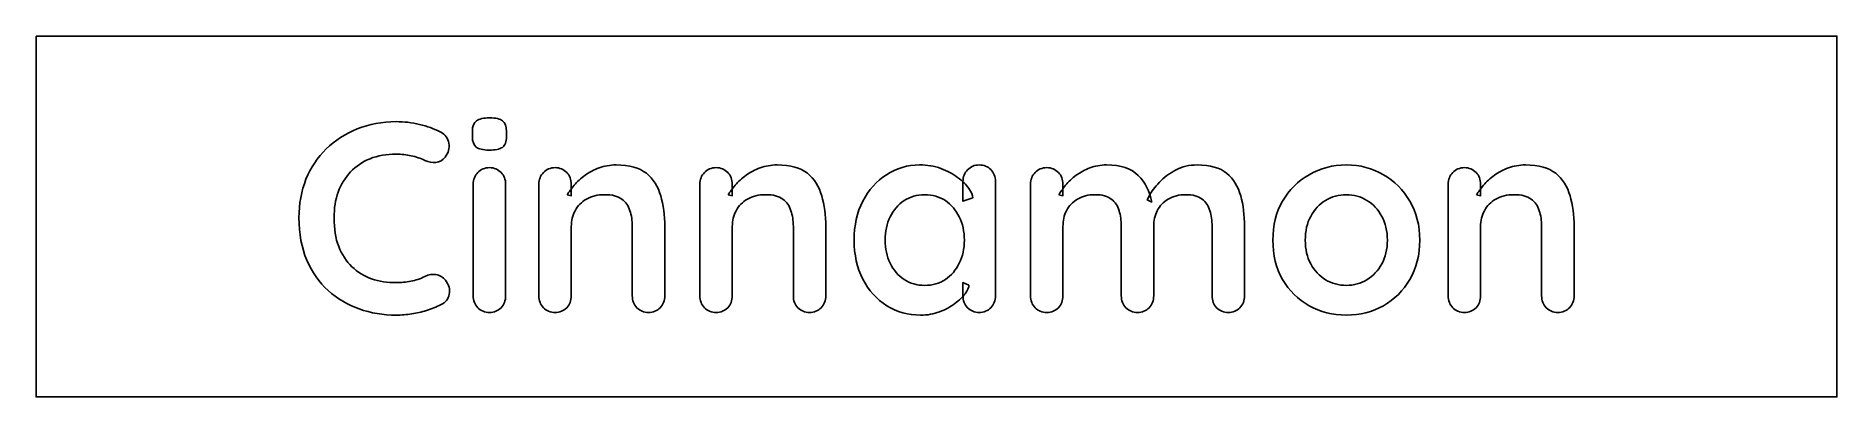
# Model space of a CAD drawing. Extents: x 0 to 265, y -1 to 52.
import ezdxf

# ---------------------------------------------------------------- set-up
doc = ezdxf.new("R2010")
doc.units = 0
doc.layers.get('0').update_dxf_attribs({"linetype": 'CONTINUOUS'})

msp = doc.modelspace()

# ---------------------------------------------------------------- linework, layer by layer
at = {"color": 7}
for points in [[(-0.000005, 52.12275), (264.57998, 52.12275), (264.57998, -0.79425), (-0.000005, -0.79425)], [(59.465308, 38.027405)], [(66.569491, 35.407997)], [(85.222854, 33.225157)], [(108.87693, 33.225157)], [(138.56357, 33.225157)], [(157.25664, 33.225157)], [(218.81277, 33.225157)], [(198.53218, 22.191893)], [(203.29474, 22.191893)], [(130.5466, 15.563997)]]:
    msp.add_lwpolyline(points, close=True, dxfattribs=at)
for points in [[(64.108835, 37.392397), (64.108835, 38.146469)], [(69.109523, 38.146469), (69.109523, 37.392397)], [(64.227899, 14.016165), (64.227899, 30.407309)], [(68.990459, 30.407309), (68.990459, 14.016165)], [(73.872086, 14.016165), (73.872086, 30.407309)], [(78.634646, 30.407309), (78.634646, 28.700725), (78.039326, 28.819789)], [(97.526158, 14.016165), (97.526158, 30.407309)], [(102.28872, 30.407309), (102.28872, 28.700725), (101.6934, 28.819789)], [(137.61106, 28.422909), (136.18229, 27.906965), (136.18229, 30.804189)], [(140.94485, 30.804189), (140.94485, 14.016165)], [(146.10431, 14.016165), (146.10431, 30.407309)], [(150.86687, 30.407309), (150.86687, 28.700725), (150.27155, 28.819789)], [(207.46201, 14.016165), (207.46201, 30.407309)], [(212.22457, 30.407309), (212.22457, 28.700725), (211.62925, 28.819789)], [(163.92422, 27.748213), (163.24953, 28.105405), (163.56703, 28.740413)], [(78.634646, 24.176293), (78.634646, 14.016165)], [(87.604134, 14.016165), (87.604134, 24.176293)], [(92.366694, 24.176293), (92.366694, 14.016165)], [(102.28872, 24.176293), (102.28872, 14.016165)], [(111.25821, 14.016165), (111.25821, 24.176293)], [(116.02077, 24.176293), (116.02077, 14.016165)], [(150.86687, 24.176293), (150.86687, 14.016165)], [(159.43948, 14.016165), (159.43948, 24.176293)], [(164.20204, 24.176293), (164.20204, 14.016165)], [(172.77465, 14.016165), (172.77465, 24.176293)], [(177.53721, 24.176293), (177.53721, 14.016165)], [(212.22457, 24.176293), (212.22457, 14.016165)], [(221.19405, 14.016165), (221.19405, 24.176293)], [(225.95661, 24.176293), (225.95661, 14.016165)], [(136.18229, 14.016165), (136.18229, 15.960877), (137.05543, 15.603685)]]:
    msp.add_lwpolyline(points, dxfattribs=at)
for points in [[(64.108835, 38.146469), (64.108835, 38.91377), (64.307275, 39.429714), (64.704155, 39.694301)], [(64.704155, 39.694301), (65.127494, 39.985346), (65.762502, 40.130869), (66.609179, 40.130869)], [(66.609179, 40.130869), (67.535232, 40.130869), (68.18347, 39.985346), (68.553891, 39.694301)], [(68.553891, 39.694301), (68.924312, 39.403256), (69.109523, 38.887312), (69.109523, 38.146469)], [(42.637596, 35.566749), (43.934071, 36.836765), (45.455444, 37.815736), (47.201716, 38.503661)], [(47.201716, 38.503661), (48.947988, 39.218045), (50.853012, 39.575237), (52.916788, 39.575237)], [(52.916788, 39.575237), (54.080969, 39.575237), (55.218692, 39.442944), (56.329956, 39.178357)], [(56.329956, 39.178357), (57.44122, 38.91377), (58.486337, 38.53012), (59.465308, 38.027405)], [(59.465308, 38.027405), (60.153233, 37.683442), (60.550113, 37.14104), (60.655948, 36.400197)], [(64.664467, 35.844565), (64.294046, 36.13561), (64.108835, 36.651554), (64.108835, 37.392397)], [(69.109523, 37.392397), (69.109523, 36.625096), (68.911083, 36.095922), (68.514203, 35.804877)], [(39.660996, 31.121693), (40.37538, 32.841506), (41.36758, 34.323192), (42.637596, 35.566749)], [(52.916788, 34.812677), (51.48802, 34.812677), (50.204775, 34.587778), (49.067052, 34.137981)], [(55.099628, 34.574549), (54.411703, 34.733301), (53.684089, 34.812677), (52.916788, 34.812677)], [(57.123716, 33.899853), (56.488708, 34.190898), (55.814012, 34.415797), (55.099628, 34.574549)], [(60.655948, 36.400197), (60.788241, 35.659354), (60.603031, 34.984658), (60.100316, 34.376109)], [(66.569491, 35.407997), (65.669896, 35.407997), (65.034888, 35.55352), (64.664467, 35.844565)], [(68.514203, 35.804877), (68.117323, 35.54029), (67.469086, 35.407997), (66.569491, 35.407997)], [(46.209516, 32.193269), (45.415756, 31.37305), (44.807207, 30.39408), (44.383868, 29.256357)], [(49.067052, 34.137981), (47.955788, 33.688184), (47.003276, 33.039946), (46.209516, 32.193269)], [(58.750924, 33.582349), (58.221751, 33.529429), (57.679348, 33.635264), (57.123716, 33.899853)], [(60.100316, 34.376109), (59.756353, 33.899853), (59.306556, 33.635266), (58.750924, 33.582349)], [(64.227899, 30.407309), (64.227899, 31.095234), (64.452798, 31.664096), (64.902595, 32.113893)], [(64.902595, 32.113893), (65.352392, 32.590149), (65.921254, 32.828277), (66.609179, 32.828277)], [(66.609179, 32.828277), (67.297104, 32.828277), (67.865966, 32.590149), (68.315763, 32.113893)], [(68.315763, 32.113893), (68.76556, 31.664096), (68.990459, 31.095234), (68.990459, 30.407309)], [(73.872086, 30.407309), (73.872086, 31.095234), (74.096985, 31.664096), (74.546782, 32.113893)], [(74.546782, 32.113893), (74.996579, 32.590149), (75.565441, 32.828277), (76.253366, 32.828277)], [(76.253366, 32.828277), (76.941291, 32.828277), (77.510153, 32.590149), (77.95995, 32.113893)], [(77.95995, 32.113893), (78.409747, 31.664096), (78.634646, 31.095234), (78.634646, 30.407309)], [(80.658734, 31.717013), (81.267283, 32.16681), (81.955209, 32.524002), (82.72251, 32.788589)], [(82.72251, 32.788589), (83.489811, 33.079634), (84.323259, 33.225157), (85.222854, 33.225157)], [(85.222854, 33.225157), (87.180795, 33.225157), (88.662481, 32.815048), (89.66791, 31.994829)], [(89.66791, 31.994829), (90.699798, 31.17461), (91.400953, 30.076576), (91.771374, 28.700725)], [(97.526158, 30.407309), (97.526158, 31.095234), (97.751057, 31.664096), (98.200854, 32.113893)], [(98.200854, 32.113893), (98.650651, 32.590149), (99.219513, 32.828277), (99.907438, 32.828277)], [(99.907438, 32.828277), (100.595366, 32.828277), (101.164227, 32.590149), (101.61402, 32.113893)], [(101.61402, 32.113893), (102.06382, 31.664096), (102.28872, 31.095234), (102.28872, 30.407309)], [(104.31281, 31.717013), (104.921357, 32.16681), (105.60928, 32.524002), (106.37658, 32.788589)], [(106.37658, 32.788589), (107.14388, 33.079634), (107.97733, 33.225157), (108.87693, 33.225157)], [(108.87693, 33.225157), (110.83487, 33.225157), (112.316553, 32.815048), (113.32198, 31.994829)], [(113.32198, 31.994829), (114.353867, 31.17461), (115.055023, 30.076576), (115.42545, 28.700725)], [(121.45805, 27.906965), (122.331183, 29.573861), (123.495363, 30.870336), (124.95059, 31.796389)], [(124.95059, 31.796389), (126.405817, 32.748901), (128.019797, 33.225157), (129.79253, 33.225157)], [(129.79253, 33.225157), (130.93025, 33.225157), (131.975367, 33.053176), (132.92788, 32.709213)], [(132.92788, 32.709213), (133.880393, 32.36525), (134.70061, 31.928682), (135.38853, 31.399509)], [(136.18229, 30.804189), (136.18229, 31.492114), (136.40719, 32.060976), (136.85699, 32.510773)], [(136.85699, 32.510773), (137.30679, 32.987029), (137.87565, 33.225157), (138.56357, 33.225157)], [(138.56357, 33.225157), (139.251497, 33.225157), (139.82036, 33.000258), (140.27016, 32.550461)], [(140.27016, 32.550461), (140.719953, 32.100664), (140.94485, 31.518573), (140.94485, 30.804189)], [(146.10431, 30.407309), (146.10431, 31.095234), (146.32921, 31.664096), (146.77901, 32.113893)], [(146.77901, 32.113893), (147.228803, 32.590149), (147.797663, 32.828277), (148.48559, 32.828277)], [(148.48559, 32.828277), (149.173517, 32.828277), (149.742377, 32.590149), (150.19217, 32.113893)], [(150.19217, 32.113893), (150.64197, 31.664096), (150.86687, 31.095234), (150.86687, 30.407309)], [(152.81158, 31.717013), (153.420133, 32.16681), (154.09483, 32.524002), (154.83567, 32.788589)], [(154.83567, 32.788589), (155.57651, 33.079634), (156.3835, 33.225157), (157.25664, 33.225157)], [(157.25664, 33.225157), (159.373333, 33.225157), (160.934393, 32.709213), (161.93982, 31.677325)], [(165.03549, 30.685125), (165.696957, 31.399509), (166.490717, 31.994829), (167.41677, 32.471085)], [(167.41677, 32.471085), (168.369277, 32.9738), (169.427623, 33.225157), (170.59181, 33.225157)], [(170.59181, 33.225157), (172.49683, 33.225157), (173.938827, 32.815048), (174.9178, 31.994829)], [(174.9178, 31.994829), (175.923227, 31.17461), (176.61115, 30.076576), (176.98157, 28.700725)], [(183.13324, 27.906965), (184.112207, 29.573861), (185.40868, 30.870336), (187.02266, 31.796389)], [(187.02266, 31.796389), (188.6631, 32.748901), (190.48875, 33.225157), (192.49961, 33.225157)], [(192.49961, 33.225157), (194.510463, 33.225157), (196.32288, 32.748901), (197.93686, 31.796389)], [(197.93686, 31.796389), (199.5773, 30.870336), (200.873777, 29.573861), (201.82629, 27.906965)], [(207.46201, 30.407309), (207.46201, 31.095234), (207.686907, 31.664096), (208.1367, 32.113893)], [(208.1367, 32.113893), (208.5865, 32.590149), (209.155363, 32.828277), (209.84329, 32.828277)], [(209.84329, 32.828277), (210.53121, 32.828277), (211.10007, 32.590149), (211.54987, 32.113893)], [(211.54987, 32.113893), (211.99967, 31.664096), (212.22457, 31.095234), (212.22457, 30.407309)], [(214.24865, 31.717013), (214.857203, 32.16681), (215.54513, 32.524002), (216.31243, 32.788589)], [(216.31243, 32.788589), (217.07973, 33.079634), (217.913177, 33.225157), (218.81277, 33.225157)], [(218.81277, 33.225157), (220.770717, 33.225157), (222.252403, 32.815048), (223.25783, 31.994829)], [(223.25783, 31.994829), (224.289717, 31.17461), (224.99087, 30.076576), (225.36129, 28.700725)], [(38.629108, 25.485997), (38.629108, 27.523314), (38.973071, 29.40188), (39.660996, 31.121693)], [(44.383868, 29.256357), (43.986988, 28.118634), (43.788548, 26.861848), (43.788548, 25.485997)], [(78.039326, 28.819789), (78.277454, 29.269586), (78.621417, 29.745842), (79.071214, 30.248557)], [(79.071214, 30.248557), (79.521011, 30.77773), (80.050185, 31.267216), (80.658734, 31.717013)], [(101.6934, 28.819789), (101.931527, 29.269586), (102.27549, 29.745842), (102.72529, 30.248557)], [(102.72529, 30.248557), (103.175083, 30.77773), (103.704257, 31.267216), (104.31281, 31.717013)], [(135.38853, 31.399509), (136.102917, 30.870336), (136.64532, 30.327933), (137.01574, 29.772301)], [(137.01574, 29.772301), (137.41262, 29.243128), (137.61106, 28.79333), (137.61106, 28.422909)], [(150.27155, 28.819789), (150.509677, 29.269586), (150.84041, 29.745842), (151.26375, 30.248557)], [(151.26375, 30.248557), (151.68709, 30.77773), (152.203033, 31.267216), (152.81158, 31.717013)], [(161.93982, 31.677325), (162.945253, 30.671896), (163.60672, 29.362192), (163.92422, 27.748213)], [(163.56703, 28.740413), (163.884537, 29.348962), (164.374023, 29.9972), (165.03549, 30.685125)], [(211.62925, 28.819789), (211.867377, 29.269586), (212.211337, 29.745842), (212.66113, 30.248557)], [(212.66113, 30.248557), (213.11093, 30.77773), (213.640103, 31.267216), (214.24865, 31.717013)], [(79.190278, 26.517885), (78.819857, 25.82996), (78.634646, 25.049429), (78.634646, 24.176293)], [(80.857174, 28.224469), (80.14279, 27.80113), (79.587158, 27.232269), (79.190278, 26.517885)], [(83.555958, 28.859477), (82.497611, 28.859477), (81.598017, 28.647808), (80.857174, 28.224469)], [(86.056302, 28.224469), (85.474211, 28.647808), (84.640763, 28.859477), (83.555958, 28.859477)], [(87.246942, 26.517885), (87.035273, 27.232269), (86.638393, 27.80113), (86.056302, 28.224469)], [(87.604134, 24.176293), (87.604134, 25.049429), (87.48507, 25.82996), (87.246942, 26.517885)], [(91.771374, 28.700725), (92.168254, 27.351333), (92.366694, 25.843189), (92.366694, 24.176293)], [(102.84435, 26.517885), (102.47393, 25.82996), (102.28872, 25.049429), (102.28872, 24.176293)], [(104.51125, 28.224469), (103.796863, 27.80113), (103.24123, 27.232269), (102.84435, 26.517885)], [(107.21003, 28.859477), (106.151683, 28.859477), (105.25209, 28.647808), (104.51125, 28.224469)], [(109.71037, 28.224469), (109.128283, 28.647808), (108.294837, 28.859477), (107.21003, 28.859477)], [(110.90101, 26.517885), (110.689343, 27.232269), (110.292463, 27.80113), (109.71037, 28.224469)], [(111.25821, 24.176293), (111.25821, 25.049429), (111.139143, 25.82996), (110.90101, 26.517885)], [(115.42545, 28.700725), (115.82233, 27.351333), (116.02077, 25.843189), (116.02077, 24.176293)], [(120.18803, 22.191893), (120.18803, 24.361504), (120.61137, 26.266528), (121.45805, 27.906965)], [(127.53031, 27.986341), (126.657177, 27.40425), (125.96925, 26.61049), (125.46653, 25.605061)], [(130.5466, 28.859477), (129.408873, 28.859477), (128.403443, 28.568432), (127.53031, 27.986341)], [(133.60257, 27.986341), (132.729437, 28.568432), (131.71078, 28.859477), (130.5466, 28.859477)], [(135.62666, 25.605061), (135.150407, 26.61049), (134.47571, 27.40425), (133.60257, 27.986341)], [(151.38281, 26.517885), (151.03885, 25.82996), (150.86687, 25.049429), (150.86687, 24.176293)], [(153.01002, 28.224469), (152.29564, 27.80113), (151.753237, 27.232269), (151.38281, 26.517885)], [(155.58974, 28.859477), (154.584313, 28.859477), (153.724407, 28.647808), (153.01002, 28.224469)], [(157.97102, 28.224469), (157.415387, 28.647808), (156.621627, 28.859477), (155.58974, 28.859477)], [(159.12197, 26.517885), (158.910303, 27.232269), (158.526653, 27.80113), (157.97102, 28.224469)], [(159.43948, 24.176293), (159.43948, 25.049429), (159.333643, 25.82996), (159.12197, 26.517885)], [(164.71798, 26.517885), (164.37402, 25.82996), (164.20204, 25.049429), (164.20204, 24.176293)], [(166.34519, 28.224469), (165.630803, 27.80113), (165.0884, 27.232269), (164.71798, 26.517885)], [(168.92491, 28.859477), (167.919483, 28.859477), (167.059577, 28.647808), (166.34519, 28.224469)], [(171.30619, 28.224469), (170.750557, 28.647808), (169.956797, 28.859477), (168.92491, 28.859477)], [(172.45714, 26.517885), (172.245473, 27.232269), (171.861823, 27.80113), (171.30619, 28.224469)], [(172.77465, 24.176293), (172.77465, 25.049429), (172.668813, 25.82996), (172.45714, 26.517885)], [(176.98157, 28.700725), (177.351997, 27.351333), (177.53721, 25.843189), (177.53721, 24.176293)], [(181.70447, 22.191893), (181.70447, 24.361504), (182.180727, 26.266528), (183.13324, 27.906965)], [(189.44363, 28.026029), (188.544037, 27.470397), (187.816423, 26.689866), (187.26079, 25.684437)], [(192.49961, 28.859477), (191.388343, 28.859477), (190.369683, 28.581661), (189.44363, 28.026029)], [(195.51589, 28.026029), (194.616297, 28.581661), (193.61087, 28.859477), (192.49961, 28.859477)], [(197.69873, 25.684437), (197.169557, 26.689866), (196.441943, 27.470397), (195.51589, 28.026029)], [(201.82629, 27.906965), (202.805257, 26.266528), (203.29474, 24.361504), (203.29474, 22.191893)], [(212.7802, 26.517885), (212.40978, 25.82996), (212.22457, 25.049429), (212.22457, 24.176293)], [(214.44709, 28.224469), (213.73271, 27.80113), (213.17708, 27.232269), (212.7802, 26.517885)], [(217.14588, 28.859477), (216.087533, 28.859477), (215.187937, 28.647808), (214.44709, 28.224469)], [(219.64622, 28.224469), (219.064133, 28.647808), (218.230687, 28.859477), (217.14588, 28.859477)], [(220.83686, 26.517885), (220.625193, 27.232269), (220.228313, 27.80113), (219.64622, 28.224469)], [(221.19405, 24.176293), (221.19405, 25.049429), (221.074987, 25.82996), (220.83686, 26.517885)], [(225.36129, 28.700725), (225.75817, 27.351333), (225.95661, 25.843189), (225.95661, 24.176293)], [(39.78006, 19.254981), (39.012759, 21.05417), (38.629108, 23.131176), (38.629108, 25.485997)], [(43.788548, 25.485997), (43.788548, 23.872018), (44.013447, 22.469709), (44.463244, 21.279069)], [(125.46653, 25.605061), (124.990277, 24.599632), (124.75215, 23.461909), (124.75215, 22.191893)], [(136.38073, 22.191893), (136.38073, 23.461909), (136.129373, 24.599632), (135.62666, 25.605061)], [(187.26079, 25.684437), (186.731617, 24.705466), (186.46703, 23.541285), (186.46703, 22.191893)], [(198.53218, 22.191893), (198.53218, 23.541285), (198.254363, 24.705466), (197.69873, 25.684437)], [(44.463244, 21.279069), (44.9395, 20.088429), (45.587737, 19.096229), (46.407956, 18.302469)], [(121.45805, 16.476821), (120.61137, 18.143717), (120.18803, 20.048741), (120.18803, 22.191893)], [(124.75215, 22.191893), (124.75215, 20.948336), (124.990277, 19.823842), (125.46653, 18.818413)], [(135.62666, 18.818413), (136.129373, 19.823842), (136.38073, 20.948336), (136.38073, 22.191893)], [(183.13324, 16.437133), (182.180727, 18.104029), (181.70447, 20.022282), (181.70447, 22.191893)], [(186.46703, 22.191893), (186.46703, 20.86896), (186.731617, 19.704778), (187.26079, 18.699349)], [(197.69873, 18.699349), (198.254363, 19.704778), (198.53218, 20.86896), (198.53218, 22.191893)], [(203.29474, 22.191893), (203.29474, 20.022282), (202.805257, 18.104029), (201.82629, 16.437133)], [(42.915412, 14.809925), (41.592479, 16.000565), (40.547361, 17.48225), (39.78006, 19.254981)], [(125.46653, 18.818413), (125.96925, 17.812984), (126.657177, 17.019224), (127.53031, 16.437133)], [(133.60257, 16.437133), (134.47571, 17.019224), (135.150407, 17.812984), (135.62666, 18.818413)], [(187.26079, 18.699349), (187.816423, 17.720378), (188.544037, 16.953077), (189.44363, 16.397445)], [(195.51589, 16.397445), (196.441943, 16.953077), (197.169557, 17.720378), (197.69873, 18.699349)], [(46.407956, 18.302469), (47.228175, 17.508709), (48.193916, 16.913389), (49.30518, 16.516509)], [(49.30518, 16.516509), (50.416444, 16.146088), (51.620313, 15.960877), (52.916788, 15.960877)], [(52.916788, 15.960877), (53.631172, 15.960877), (54.345556, 16.027024), (55.05994, 16.159317)], [(55.05994, 16.159317), (55.774324, 16.29161), (56.462249, 16.529738), (57.123716, 16.873701)], [(57.123716, 16.873701), (57.679348, 17.138288), (58.221751, 17.230893), (58.750924, 17.151517)], [(58.750924, 17.151517), (59.306556, 17.072141), (59.769583, 16.794325), (60.140004, 16.318069)], [(60.140004, 16.318069), (60.669177, 15.656602), (60.854388, 14.968677), (60.695636, 14.254293)], [(124.99028, 12.587397), (123.508593, 13.539909), (122.331183, 14.836384), (121.45805, 16.476821)], [(127.53031, 16.437133), (128.403443, 15.855042), (129.408873, 15.563997), (130.5466, 15.563997)], [(130.5466, 15.563997), (131.71078, 15.563997), (132.729437, 15.855042), (133.60257, 16.437133)], [(187.02266, 12.587397), (185.40868, 13.51345), (184.112207, 14.796696), (183.13324, 16.437133)], [(189.44363, 16.397445), (190.369683, 15.841813), (191.388343, 15.563997), (192.49961, 15.563997)], [(192.49961, 15.563997), (193.61087, 15.563997), (194.616297, 15.841813), (195.51589, 16.397445)], [(201.82629, 16.437133), (200.873777, 14.796696), (199.5773, 13.51345), (197.93686, 12.587397)], [(47.479532, 12.111141), (45.786177, 12.71969), (44.264804, 13.619285), (42.915412, 14.809925)], [(60.695636, 14.254293), (60.563343, 13.566368), (60.166463, 13.063653), (59.504996, 12.746149)], [(64.902595, 12.269893), (64.452798, 12.746149), (64.227899, 13.32824), (64.227899, 14.016165)], [(68.990459, 14.016165), (68.990459, 13.32824), (68.76556, 12.746149), (68.315763, 12.269893)], [(74.546782, 12.269893), (74.096985, 12.746149), (73.872086, 13.32824), (73.872086, 14.016165)], [(78.634646, 14.016165), (78.634646, 13.32824), (78.409747, 12.746149), (77.95995, 12.269893)], [(88.27883, 12.269893), (87.829033, 12.746149), (87.604134, 13.32824), (87.604134, 14.016165)], [(92.366694, 14.016165), (92.366694, 13.32824), (92.141795, 12.746149), (91.691998, 12.269893)], [(98.200854, 12.269893), (97.751057, 12.746149), (97.526158, 13.32824), (97.526158, 14.016165)], [(102.28872, 14.016165), (102.28872, 13.32824), (102.06382, 12.746149), (101.61402, 12.269893)], [(111.9329, 12.269893), (111.483107, 12.746149), (111.25821, 13.32824), (111.25821, 14.016165)], [(116.02077, 14.016165), (116.02077, 13.32824), (115.79587, 12.746149), (115.34607, 12.269893)], [(136.4998, 14.333669), (136.12938, 13.857413), (135.626663, 13.381157), (134.99165, 12.904901)], [(136.85699, 12.269893), (136.40719, 12.746149), (136.18229, 13.32824), (136.18229, 14.016165)], [(137.05543, 15.603685), (137.05543, 15.259722), (136.87022, 14.836384), (136.4998, 14.333669)], [(140.94485, 14.016165), (140.94485, 13.32824), (140.719953, 12.746149), (140.27016, 12.269893)], [(146.77901, 12.269893), (146.32921, 12.746149), (146.10431, 13.32824), (146.10431, 14.016165)], [(150.86687, 14.016165), (150.86687, 13.32824), (150.64197, 12.746149), (150.19217, 12.269893)], [(160.11417, 12.269893), (159.664377, 12.746149), (159.43948, 13.32824), (159.43948, 14.016165)], [(164.20204, 14.016165), (164.20204, 13.32824), (163.97714, 12.746149), (163.52734, 12.269893)], [(173.44934, 12.269893), (172.999547, 12.746149), (172.77465, 13.32824), (172.77465, 14.016165)], [(177.53721, 14.016165), (177.53721, 13.32824), (177.31231, 12.746149), (176.86251, 12.269893)], [(208.1367, 12.269893), (207.686907, 12.746149), (207.46201, 13.32824), (207.46201, 14.016165)], [(212.22457, 14.016165), (212.22457, 13.32824), (211.99967, 12.746149), (211.54987, 12.269893)], [(221.86875, 12.269893), (221.41895, 12.746149), (221.19405, 13.32824), (221.19405, 14.016165)], [(225.95661, 14.016165), (225.95661, 13.32824), (225.731713, 12.746149), (225.28192, 12.269893)], [(52.916788, 11.198317), (51.011764, 11.198317), (49.199345, 11.502592), (47.479532, 12.111141)], [(55.179004, 11.396757), (54.438161, 11.264464), (53.684089, 11.198317), (52.916788, 11.198317)], [(57.361844, 11.873013), (56.64746, 11.661344), (55.919847, 11.502592), (55.179004, 11.396757)], [(59.504996, 12.746149), (58.817071, 12.402186), (58.102687, 12.111141), (57.361844, 11.873013)], [(66.609179, 11.595197), (65.921254, 11.595197), (65.352392, 11.820096), (64.902595, 12.269893)], [(68.315763, 12.269893), (67.865966, 11.820096), (67.297104, 11.595197), (66.609179, 11.595197)], [(76.253366, 11.595197), (75.565441, 11.595197), (74.996579, 11.820096), (74.546782, 12.269893)], [(77.95995, 12.269893), (77.510153, 11.820096), (76.941291, 11.595197), (76.253366, 11.595197)], [(89.985414, 11.595197), (89.297489, 11.595197), (88.728627, 11.820096), (88.27883, 12.269893)], [(91.691998, 12.269893), (91.242201, 11.820096), (90.673339, 11.595197), (89.985414, 11.595197)], [(99.907438, 11.595197), (99.219513, 11.595197), (98.650651, 11.820096), (98.200854, 12.269893)], [(101.61402, 12.269893), (101.164227, 11.820096), (100.595366, 11.595197), (99.907438, 11.595197)], [(113.63949, 11.595197), (112.951563, 11.595197), (112.3827, 11.820096), (111.9329, 12.269893)], [(115.34607, 12.269893), (114.89627, 11.820096), (114.32741, 11.595197), (113.63949, 11.595197)], [(129.95128, 11.198317), (128.125633, 11.198317), (126.471967, 11.661344), (124.99028, 12.587397)], [(132.72944, 11.674573), (131.88276, 11.357069), (130.956707, 11.198317), (129.95128, 11.198317)], [(134.99165, 12.904901), (134.356643, 12.428645), (133.602573, 12.018536), (132.72944, 11.674573)], [(138.56357, 11.595197), (137.87565, 11.595197), (137.30679, 11.820096), (136.85699, 12.269893)], [(140.27016, 12.269893), (139.82036, 11.820096), (139.251497, 11.595197), (138.56357, 11.595197)], [(148.48559, 11.595197), (147.797663, 11.595197), (147.228803, 11.820096), (146.77901, 12.269893)], [(150.19217, 12.269893), (149.742377, 11.820096), (149.173517, 11.595197), (148.48559, 11.595197)], [(161.82076, 11.595197), (161.132833, 11.595197), (160.56397, 11.820096), (160.11417, 12.269893)], [(163.52734, 12.269893), (163.077547, 11.820096), (162.508687, 11.595197), (161.82076, 11.595197)], [(175.15593, 11.595197), (174.468003, 11.595197), (173.89914, 11.820096), (173.44934, 12.269893)], [(176.86251, 12.269893), (176.41271, 11.820096), (175.84385, 11.595197), (175.15593, 11.595197)], [(192.49961, 11.198317), (190.48875, 11.198317), (188.6631, 11.661344), (187.02266, 12.587397)], [(197.93686, 12.587397), (196.32288, 11.661344), (194.510463, 11.198317), (192.49961, 11.198317)], [(209.84329, 11.595197), (209.155363, 11.595197), (208.5865, 11.820096), (208.1367, 12.269893)], [(211.54987, 12.269893), (211.10007, 11.820096), (210.53121, 11.595197), (209.84329, 11.595197)], [(223.57533, 11.595197), (222.88741, 11.595197), (222.31855, 11.820096), (221.86875, 12.269893)], [(225.28192, 12.269893), (224.83212, 11.820096), (224.263257, 11.595197), (223.57533, 11.595197)]]:
    msp.add_open_spline(points, degree=3, dxfattribs=at)

doc.saveas('drawing.dxf')
